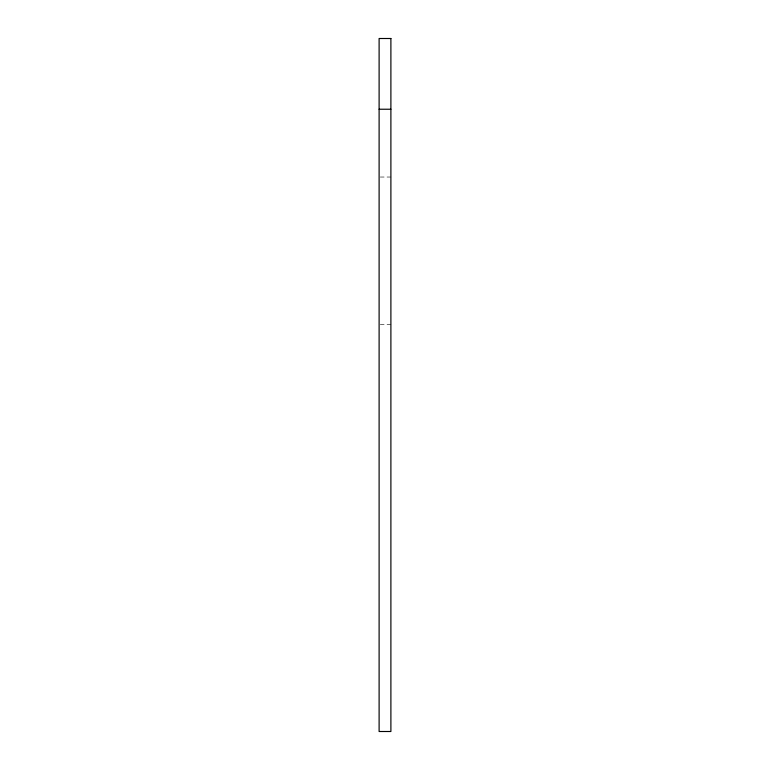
<?xml version="1.0" encoding="UTF-8"?>
<svg xmlns="http://www.w3.org/2000/svg" width="770" height="770" viewBox="0 0 770 770"><rect width="100%" height="100%" fill="white"/><g stroke="black" fill="none" stroke-linecap="round" stroke-linejoin="round"><path stroke-width="0.58" stroke-dasharray="3.85 2.89" d="M380.284 177.033L390.891 177.033M380.284 324.401L390.891 324.401"/><path stroke-width="1.16" d="M379.11 109.234L390.891 109.234M390.891 38.5L379.11 38.5L379.11 731.5L390.891 731.5L390.891 38.5"/></g></svg>
